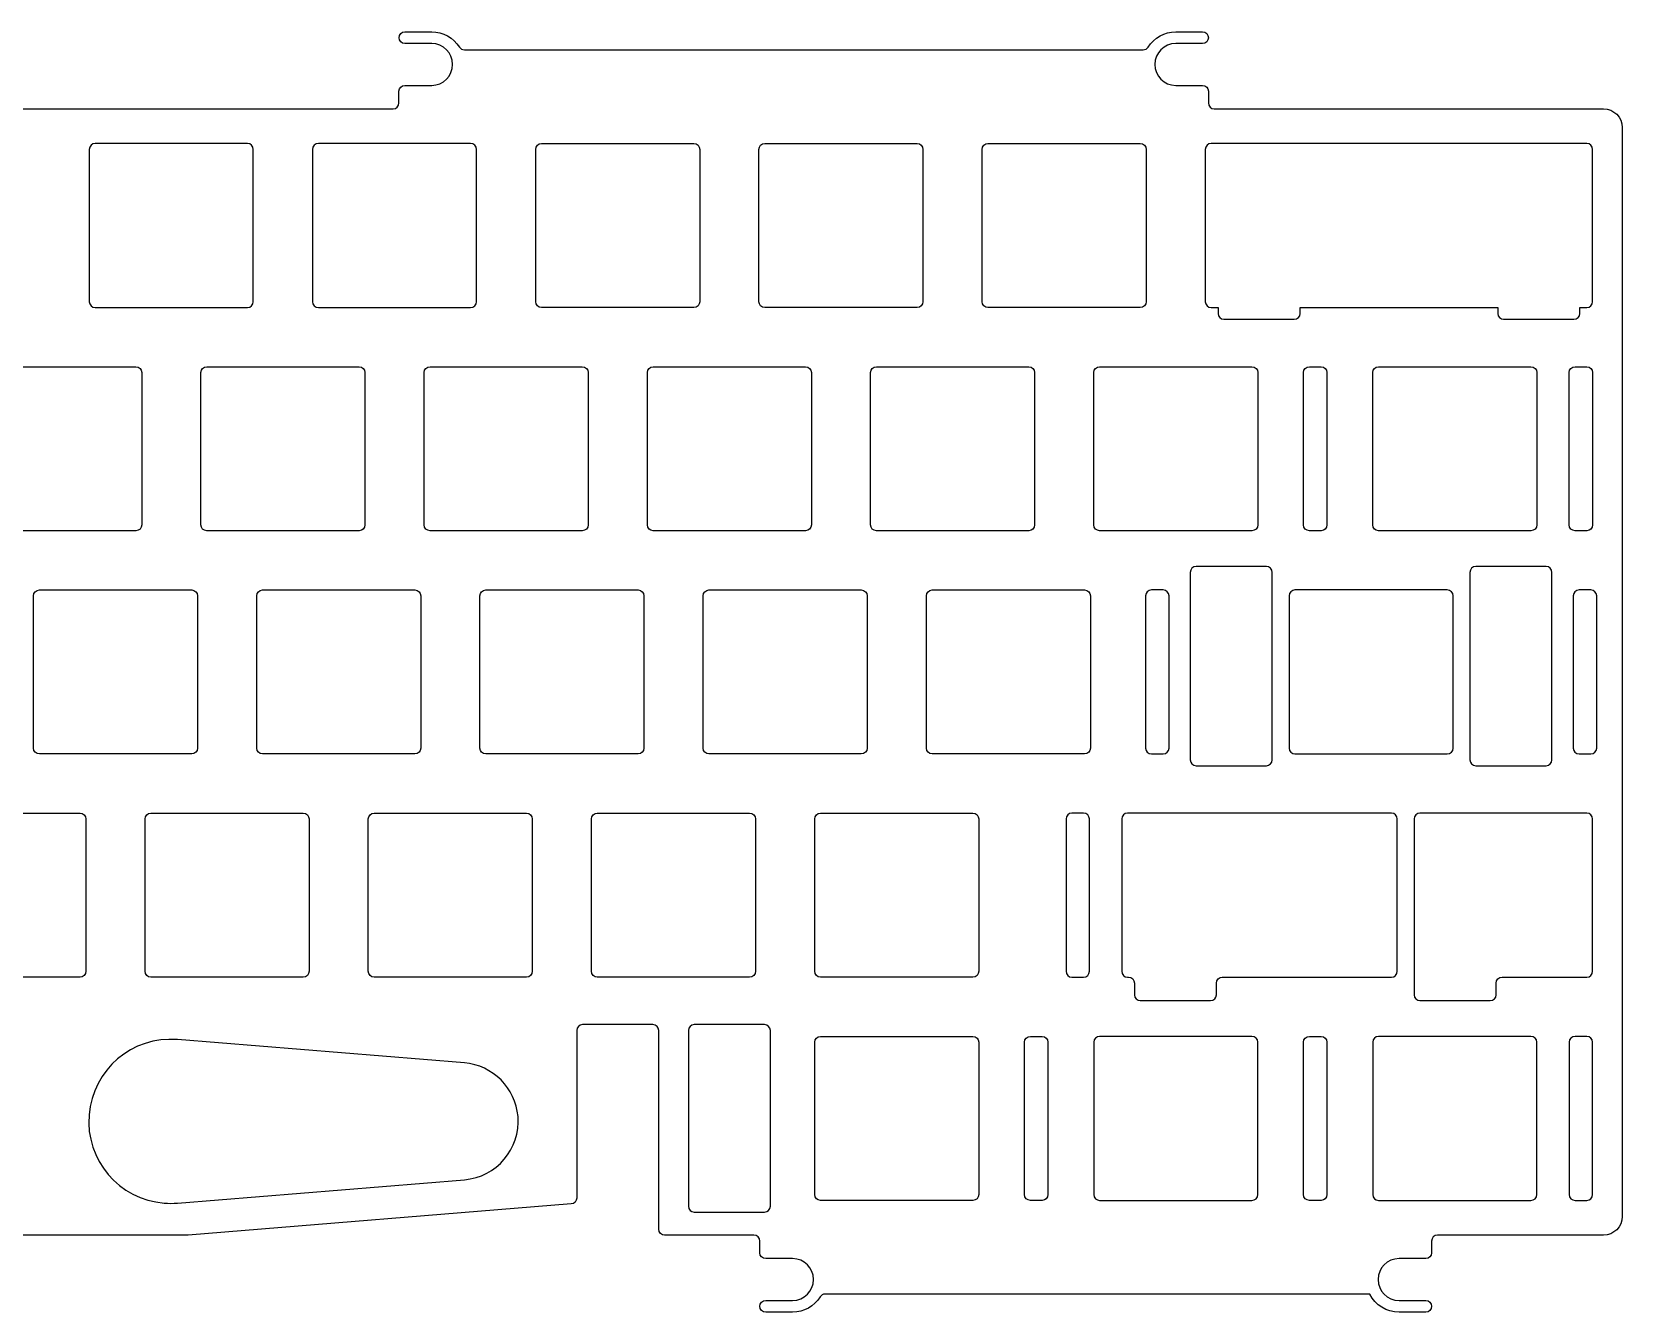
# Model space of a CAD drawing. Header units: millimetres. Extents: x -98 to 188, y -9 to 100.
# Drawn here: x 52.5 to 188.2, y -9.5 to 99.8 of the extents above; entities that cross this region are included whole.
import ezdxf

# ---------------------------------------------------------------- set-up
doc = ezdxf.new("R2010")
doc.units = ezdxf.units.MM
doc.header["$MEASUREMENT"] = 0
doc.layers.get('0').update_dxf_attribs({"lineweight": 0})

msp = doc.modelspace()

# ---------------------------------------------------------------- linework, layer by layer
at = {"color": 18, "lineweight": 25, "true_color": 0x000000}
for points, knots in [([(98.52, -0.24), (98.78, -0.22), (98.98, -0.01), (98.98, 0.25), (98.98, 0.25), (98.98, 14.56), (98.98, 14.56), (98.98, 14.83), (99.21, 15.06), (99.48, 15.06), (99.48, 15.06), (105.48, 15.06), (105.48, 15.06), (105.76, 15.06), (105.98, 14.83), (105.98, 14.56), (105.98, 14.56), (105.98, -2.41), (105.98, -2.41), (105.98, -2.68), (106.21, -2.91), (106.48, -2.91), (106.48, -2.91), (114.11, -2.91), (114.11, -2.91), (114.39, -2.91), (114.61, -3.13), (114.61, -3.41), (114.61, -3.41), (114.61, -4.41), (114.61, -4.41), (114.61, -4.68), (114.84, -4.91), (115.11, -4.91), (115.11, -4.91), (117.4, -4.91), (117.4, -4.91), (118.39, -4.91), (119.19, -5.71), (119.19, -6.69), (119.19, -7.68), (118.39, -8.48), (117.4, -8.48), (117.4, -8.48), (115.11, -8.48), (115.11, -8.48), (114.84, -8.48), (114.61, -8.71), (114.61, -8.98), (114.61, -9.26), (114.84, -9.48), (115.11, -9.48), (115.11, -9.48), (117.4, -9.48), (117.4, -9.48), (118.36, -9.48), (119.25, -8.99), (119.76, -8.18), (119.85, -8.03), (120.01, -7.94), (120.18, -7.94), (120.18, -7.94), (166.67, -7.94), (166.67, -7.94), (167.14, -8.89), (168.1, -9.48), (169.16, -9.48), (169.16, -9.48), (171.44, -9.48), (171.44, -9.48), (171.72, -9.48), (171.94, -9.26), (171.94, -8.98), (171.94, -8.71), (171.72, -8.48), (171.44, -8.48), (171.44, -8.48), (169.16, -8.48), (169.16, -8.48), (168.17, -8.48), (167.37, -7.68), (167.37, -6.69), (167.37, -5.71), (168.17, -4.91), (169.16, -4.91), (169.16, -4.91), (171.44, -4.91), (171.44, -4.91), (171.72, -4.91), (171.94, -4.68), (171.94, -4.41), (171.94, -4.41), (171.94, -3.41), (171.94, -3.41), (171.94, -3.13), (172.17, -2.91), (172.44, -2.91), (172.44, -2.91), (186.61, -2.91), (186.61, -2.91), (187.49, -2.91), (188.21, -2.19), (188.21, -1.31), (188.21, -1.31), (188.21, 91.62), (188.21, 91.62), (188.21, 92.5), (187.49, 93.22), (186.61, 93.22), (186.61, 93.22), (153.39, 93.22), (153.39, 93.22), (153.12, 93.22), (152.89, 93.44), (152.89, 93.72), (152.89, 93.72), (152.89, 94.72), (152.89, 94.72), (152.89, 94.99), (152.67, 95.22), (152.39, 95.22), (152.39, 95.22), (150.11, 95.22), (150.11, 95.22), (149.12, 95.22), (148.32, 96.02), (148.32, 97.01), (148.32, 97.99), (149.12, 98.79), (150.11, 98.79), (150.11, 98.79), (152.39, 98.79), (152.39, 98.79), (152.67, 98.79), (152.89, 99.02), (152.89, 99.29), (152.89, 99.57), (152.67, 99.79), (152.39, 99.79), (152.39, 99.79), (150.11, 99.79), (150.11, 99.79), (149.15, 99.79), (148.26, 99.3), (147.75, 98.49), (147.66, 98.34), (147.5, 98.26), (147.32, 98.26), (147.32, 98.26), (89.39, 98.26), (89.39, 98.26), (89.22, 98.26), (89.06, 98.34), (88.97, 98.49), (88.46, 99.3), (87.57, 99.79), (86.61, 99.79), (86.61, 99.79), (84.32, 99.79), (84.32, 99.79), (84.04, 99.79), (83.82, 99.57), (83.82, 99.29), (83.82, 99.02), (84.04, 98.79), (84.32, 98.79), (84.32, 98.79), (86.61, 98.79), (86.61, 98.79), (87.59, 98.79), (88.39, 97.99), (88.39, 97.01), (88.39, 96.02), (87.59, 95.22), (86.61, 95.22), (86.61, 95.22), (84.31, 95.22), (84.31, 95.22), (84.04, 95.22), (83.81, 94.99), (83.81, 94.72), (83.81, 94.72), (83.81, 93.72), (83.81, 93.72), (83.81, 93.44), (83.59, 93.22), (83.31, 93.22), (83.31, 93.22), (7.34, 93.22), (7.34, 93.22), (7.07, 93.22), (6.84, 93.44), (6.84, 93.72), (6.84, 93.72), (6.84, 94.72), (6.84, 94.72), (6.84, 94.99), (6.62, 95.22), (6.34, 95.22), (6.34, 95.22), (4.06, 95.22), (4.06, 95.22), (3.07, 95.22), (2.27, 96.02), (2.27, 97.01), (2.27, 97.99), (3.07, 98.79), (4.06, 98.79), (4.06, 98.79), (6.34, 98.79), (6.34, 98.79), (6.62, 98.79), (6.84, 99.02), (6.84, 99.29), (6.84, 99.57), (6.62, 99.79), (6.34, 99.79), (6.34, 99.79), (4.06, 99.79), (4.06, 99.79), (3.1, 99.79), (2.21, 99.3), (1.7, 98.49), (1.61, 98.34), (1.45, 98.26), (1.27, 98.26), (1.27, 98.26), (-56.66, 98.26), (-56.66, 98.26), (-56.83, 98.26), (-56.99, 98.34), (-57.08, 98.49), (-57.59, 99.3), (-58.48, 99.79), (-59.44, 99.79), (-59.44, 99.79), (-61.73, 99.79), (-61.73, 99.79), (-62.01, 99.79), (-62.23, 99.57), (-62.23, 99.29), (-62.23, 99.02), (-62.01, 98.79), (-61.73, 98.79), (-61.73, 98.79), (-59.44, 98.79), (-59.44, 98.79), (-58.46, 98.79), (-57.66, 97.99), (-57.66, 97.01), (-57.66, 96.02), (-58.46, 95.22), (-59.44, 95.22), (-59.44, 95.22), (-61.73, 95.22), (-61.73, 95.22), (-62.01, 95.22), (-62.23, 94.99), (-62.23, 94.72), (-62.23, 94.72), (-62.23, 93.72), (-62.23, 93.72), (-62.23, 93.44), (-62.45, 93.22), (-62.73, 93.22), (-62.73, 93.22), (-95.94, 93.22), (-95.94, 93.22), (-96.83, 93.22), (-97.54, 92.5), (-97.54, 91.62), (-97.54, 91.62), (-97.54, -1.31), (-97.54, -1.31), (-97.54, -2.19), (-96.83, -2.91), (-95.94, -2.91), (-95.94, -2.91), (-81.78, -2.91), (-81.78, -2.91), (-81.5, -2.91), (-81.28, -3.13), (-81.28, -3.41), (-81.28, -3.41), (-81.28, -4.41), (-81.28, -4.41), (-81.28, -4.68), (-81.06, -4.91), (-80.78, -4.91), (-80.78, -4.91), (-78.49, -4.91), (-78.49, -4.91), (-77.51, -4.91), (-76.71, -5.71), (-76.71, -6.69), (-76.71, -7.68), (-77.51, -8.48), (-78.49, -8.48), (-78.49, -8.48), (-80.78, -8.48), (-80.78, -8.48), (-81.06, -8.48), (-81.28, -8.71), (-81.28, -8.98), (-81.28, -9.26), (-81.06, -9.48), (-80.78, -9.48), (-80.78, -9.48), (-78.49, -9.48), (-78.49, -9.48), (-77.53, -9.48), (-76.64, -8.99), (-76.13, -8.18), (-76.04, -8.03), (-75.88, -7.94), (-75.71, -7.94), (-75.71, -7.94), (-29.52, -7.94), (-29.52, -7.94), (-29.35, -7.94), (-29.19, -8.03), (-29.1, -8.18), (-28.59, -8.99), (-27.7, -9.48), (-26.74, -9.48), (-26.74, -9.48), (-24.45, -9.48), (-24.45, -9.48), (-24.17, -9.48), (-23.95, -9.26), (-23.95, -8.98), (-23.95, -8.71), (-24.17, -8.48), (-24.45, -8.48), (-24.45, -8.48), (-26.74, -8.48), (-26.74, -8.48), (-27.72, -8.48), (-28.52, -7.68), (-28.52, -6.69), (-28.52, -5.71), (-27.72, -4.91), (-26.74, -4.91), (-26.74, -4.91), (-24.45, -4.91), (-24.45, -4.91), (-24.17, -4.91), (-23.95, -4.68), (-23.95, -4.41), (-23.95, -4.41), (-23.95, -3.41), (-23.95, -3.41), (-23.95, -3.13), (-23.73, -2.91), (-23.45, -2.91), (-23.45, -2.91), (-15.82, -2.91), (-15.82, -2.91), (-15.54, -2.91), (-15.32, -2.68), (-15.32, -2.41), (-15.32, -2.41), (-15.32, 14.56), (-15.32, 14.56), (-15.32, 14.83), (-15.09, 15.06), (-14.82, 15.06), (-14.82, 15.06), (-8.82, 15.06), (-8.82, 15.06), (-8.54, 15.06), (-8.32, 14.83), (-8.32, 14.56), (-8.32, 14.56), (-8.32, 0.25), (-8.32, 0.25), (-8.32, -0.01), (-8.12, -0.22), (-7.86, -0.24), (-7.86, -0.24), (24.84, -2.91), (24.84, -2.91), (24.85, -2.91), (24.87, -2.91), (24.88, -2.91), (24.88, -2.91), (65.78, -2.91), (65.78, -2.91), (65.8, -2.91), (65.81, -2.91), (65.83, -2.91), (65.83, -2.91), (98.52, -0.24), (98.52, -0.24)], [0, 0, 0, 0, 1, 1, 1, 2, 2, 2, 3, 3, 3, 4, 4, 4, 5, 5, 5, 6, 6, 6, 7, 7, 7, 8, 8, 8, 9, 9, 9, 10, 10, 10, 11, 11, 11, 12, 12, 12, 13, 13, 13, 14, 14, 14, 15, 15, 15, 16, 16, 16, 17, 17, 17, 18, 18, 18, 19, 19, 19, 20, 20, 20, 21, 21, 21, 22, 22, 22, 23, 23, 23, 24, 24, 24, 25, 25, 25, 26, 26, 26, 27, 27, 27, 28, 28, 28, 29, 29, 29, 30, 30, 30, 31, 31, 31, 32, 32, 32, 33, 33, 33, 34, 34, 34, 35, 35, 35, 36, 36, 36, 37, 37, 37, 38, 38, 38, 39, 39, 39, 40, 40, 40, 41, 41, 41, 42, 42, 42, 43, 43, 43, 44, 44, 44, 45, 45, 45, 46, 46, 46, 47, 47, 47, 48, 48, 48, 49, 49, 49, 50, 50, 50, 51, 51, 51, 52, 52, 52, 53, 53, 53, 54, 54, 54, 55, 55, 55, 56, 56, 56, 57, 57, 57, 58, 58, 58, 59, 59, 59, 60, 60, 60, 61, 61, 61, 62, 62, 62, 63, 63, 63, 64, 64, 64, 65, 65, 65, 66, 66, 66, 67, 67, 67, 68, 68, 68, 69, 69, 69, 70, 70, 70, 71, 71, 71, 72, 72, 72, 73, 73, 73, 74, 74, 74, 75, 75, 75, 76, 76, 76, 77, 77, 77, 78, 78, 78, 79, 79, 79, 80, 80, 80, 81, 81, 81, 82, 82, 82, 83, 83, 83, 84, 84, 84, 85, 85, 85, 86, 86, 86, 87, 87, 87, 88, 88, 88, 89, 89, 89, 90, 90, 90, 91, 91, 91, 92, 92, 92, 93, 93, 93, 94, 94, 94, 95, 95, 95, 96, 96, 96, 97, 97, 97, 98, 98, 98, 99, 99, 99, 100, 100, 100, 101, 101, 101, 102, 102, 102, 103, 103, 103, 104, 104, 104, 105, 105, 105, 106, 106, 106, 107, 107, 107, 108, 108, 108, 109, 109, 109, 110, 110, 110, 111, 111, 111, 112, 112, 112, 113, 113, 113, 114, 114, 114, 115, 115, 115, 116, 116, 116, 117, 117, 117, 118, 118, 118, 119, 119, 119, 120, 120, 120, 121, 121, 121, 122, 122, 122, 123, 123, 123, 124, 124, 124, 125, 125, 125, 126, 126, 126, 127, 127, 127, 128, 128, 128, 129, 129, 129, 130, 130, 130, 131, 131, 131, 131]), ([(57.88, 90.26), (57.88, 90.26), (70.88, 90.26), (70.88, 90.26), (71.16, 90.26), (71.38, 90.03), (71.38, 89.76), (71.38, 89.76), (71.38, 76.76), (71.38, 76.76), (71.38, 76.48), (71.16, 76.26), (70.88, 76.26), (70.88, 76.26), (57.88, 76.26), (57.88, 76.26), (57.61, 76.26), (57.38, 76.48), (57.38, 76.76), (57.38, 76.76), (57.38, 89.76), (57.38, 89.76), (57.38, 90.03), (57.61, 90.26), (57.88, 90.26)], [0, 0, 0, 0, 1, 1, 1, 2, 2, 2, 3, 3, 3, 4, 4, 4, 5, 5, 5, 6, 6, 6, 7, 7, 7, 8, 8, 8, 8]), ([(76.93, 90.26), (76.93, 90.26), (89.93, 90.26), (89.93, 90.26), (90.21, 90.26), (90.43, 90.03), (90.43, 89.76), (90.43, 89.76), (90.43, 76.76), (90.43, 76.76), (90.43, 76.48), (90.21, 76.26), (89.93, 76.26), (89.93, 76.26), (76.93, 76.26), (76.93, 76.26), (76.66, 76.26), (76.43, 76.48), (76.43, 76.76), (76.43, 76.76), (76.43, 89.76), (76.43, 89.76), (76.43, 90.03), (76.66, 90.26), (76.93, 90.26)], [0, 0, 0, 0, 1, 1, 1, 2, 2, 2, 3, 3, 3, 4, 4, 4, 5, 5, 5, 6, 6, 6, 7, 7, 7, 8, 8, 8, 8]), ([(95.98, 90.26), (95.71, 90.26), (95.48, 90.03), (95.48, 89.76), (95.48, 89.76), (95.48, 76.76), (95.48, 76.76), (95.48, 76.48), (95.71, 76.26), (95.98, 76.26), (95.98, 76.26), (108.98, 76.26), (108.98, 76.26), (109.26, 76.26), (109.48, 76.48), (109.48, 76.76), (109.48, 76.76), (109.48, 89.76), (109.48, 89.76), (109.48, 90.03), (109.26, 90.26), (108.98, 90.26), (108.98, 90.26), (95.98, 90.26), (95.98, 90.26)], [0, 0, 0, 0, 1, 1, 1, 2, 2, 2, 3, 3, 3, 4, 4, 4, 5, 5, 5, 6, 6, 6, 7, 7, 7, 8, 8, 8, 8]), ([(114.53, 76.76), (114.53, 76.48), (114.76, 76.26), (115.03, 76.26), (115.03, 76.26), (128.03, 76.26), (128.03, 76.26), (128.31, 76.26), (128.53, 76.48), (128.53, 76.76), (128.53, 76.76), (128.53, 89.76), (128.53, 89.76), (128.53, 90.03), (128.31, 90.26), (128.03, 90.26), (128.03, 90.26), (115.03, 90.26), (115.03, 90.26), (114.76, 90.26), (114.53, 90.03), (114.53, 89.76), (114.53, 89.76), (114.53, 76.76), (114.53, 76.76)], [0, 0, 0, 0, 1, 1, 1, 2, 2, 2, 3, 3, 3, 4, 4, 4, 5, 5, 5, 6, 6, 6, 7, 7, 7, 8, 8, 8, 8]), ([(147.58, 89.76), (147.58, 90.03), (147.36, 90.26), (147.08, 90.26), (147.08, 90.26), (134.08, 90.26), (134.08, 90.26), (133.81, 90.26), (133.58, 90.03), (133.58, 89.76), (133.58, 89.76), (133.58, 76.76), (133.58, 76.76), (133.58, 76.48), (133.81, 76.26), (134.08, 76.26), (134.08, 76.26), (147.08, 76.26), (147.08, 76.26), (147.36, 76.26), (147.58, 76.48), (147.58, 76.76), (147.58, 76.76), (147.58, 89.76), (147.58, 89.76)], [0, 0, 0, 0, 1, 1, 1, 2, 2, 2, 3, 3, 3, 4, 4, 4, 5, 5, 5, 6, 6, 6, 7, 7, 7, 8, 8, 8, 8]), ([(153.72, 76.26), (153.72, 76.26), (153.13, 76.26), (153.13, 76.26), (152.86, 76.26), (152.63, 76.48), (152.63, 76.76), (152.63, 76.76), (152.63, 89.76), (152.63, 89.76), (152.63, 90.03), (152.86, 90.26), (153.13, 90.26), (153.13, 90.26), (185.18, 90.26), (185.18, 90.26), (185.46, 90.26), (185.68, 90.03), (185.68, 89.76), (185.68, 89.76), (185.68, 76.76), (185.68, 76.76), (185.68, 76.48), (185.46, 76.26), (185.18, 76.26), (185.18, 76.26), (184.59, 76.26), (184.59, 76.26), (184.59, 76.26), (184.59, 75.76), (184.59, 75.76), (184.59, 75.48), (184.37, 75.26), (184.09, 75.26), (184.09, 75.26), (178.09, 75.26), (178.09, 75.26), (177.82, 75.26), (177.59, 75.48), (177.59, 75.76), (177.59, 75.76), (177.59, 76.26), (177.59, 76.26), (177.59, 76.26), (160.72, 76.26), (160.72, 76.26), (160.72, 76.26), (160.72, 75.76), (160.72, 75.76), (160.72, 75.48), (160.5, 75.26), (160.22, 75.26), (160.22, 75.26), (154.22, 75.26), (154.22, 75.26), (153.94, 75.26), (153.72, 75.48), (153.72, 75.76), (153.72, 75.76), (153.72, 76.26), (153.72, 76.26)], [0, 0, 0, 0, 1, 1, 1, 2, 2, 2, 3, 3, 3, 4, 4, 4, 5, 5, 5, 6, 6, 6, 7, 7, 7, 8, 8, 8, 9, 9, 9, 10, 10, 10, 11, 11, 11, 12, 12, 12, 13, 13, 13, 14, 14, 14, 15, 15, 15, 16, 16, 16, 17, 17, 17, 18, 18, 18, 19, 19, 19, 20, 20, 20, 20]), ([(61.86, 70.71), (61.86, 70.98), (61.63, 71.21), (61.36, 71.21), (61.36, 71.21), (48.36, 71.21), (48.36, 71.21), (48.08, 71.21), (47.86, 70.98), (47.86, 70.71), (47.86, 70.71), (47.86, 57.71), (47.86, 57.71), (47.86, 57.43), (48.08, 57.21), (48.36, 57.21), (48.36, 57.21), (61.36, 57.21), (61.36, 57.21), (61.63, 57.21), (61.86, 57.43), (61.86, 57.71), (61.86, 57.71), (61.86, 70.71), (61.86, 70.71)], [0, 0, 0, 0, 1, 1, 1, 2, 2, 2, 3, 3, 3, 4, 4, 4, 5, 5, 5, 6, 6, 6, 7, 7, 7, 8, 8, 8, 8]), ([(66.91, 57.71), (66.91, 57.43), (67.13, 57.21), (67.41, 57.21), (67.41, 57.21), (80.41, 57.21), (80.41, 57.21), (80.68, 57.21), (80.91, 57.43), (80.91, 57.71), (80.91, 57.71), (80.91, 70.71), (80.91, 70.71), (80.91, 70.98), (80.68, 71.21), (80.41, 71.21), (80.41, 71.21), (67.41, 71.21), (67.41, 71.21), (67.13, 71.21), (66.91, 70.98), (66.91, 70.71), (66.91, 70.71), (66.91, 57.71), (66.91, 57.71)], [0, 0, 0, 0, 1, 1, 1, 2, 2, 2, 3, 3, 3, 4, 4, 4, 5, 5, 5, 6, 6, 6, 7, 7, 7, 8, 8, 8, 8]), ([(99.46, 57.21), (99.73, 57.21), (99.96, 57.43), (99.96, 57.71), (99.96, 57.71), (99.96, 70.71), (99.96, 70.71), (99.96, 70.98), (99.73, 71.21), (99.46, 71.21), (99.46, 71.21), (86.46, 71.21), (86.46, 71.21), (86.18, 71.21), (85.96, 70.98), (85.96, 70.71), (85.96, 70.71), (85.96, 57.71), (85.96, 57.71), (85.96, 57.43), (86.18, 57.21), (86.46, 57.21), (86.46, 57.21), (99.46, 57.21), (99.46, 57.21)], [0, 0, 0, 0, 1, 1, 1, 2, 2, 2, 3, 3, 3, 4, 4, 4, 5, 5, 5, 6, 6, 6, 7, 7, 7, 8, 8, 8, 8]), ([(105.01, 57.71), (105.01, 57.43), (105.23, 57.21), (105.51, 57.21), (105.51, 57.21), (118.51, 57.21), (118.51, 57.21), (118.78, 57.21), (119.01, 57.43), (119.01, 57.71), (119.01, 57.71), (119.01, 70.71), (119.01, 70.71), (119.01, 70.98), (118.78, 71.21), (118.51, 71.21), (118.51, 71.21), (105.51, 71.21), (105.51, 71.21), (105.23, 71.21), (105.01, 70.98), (105.01, 70.71), (105.01, 70.71), (105.01, 57.71), (105.01, 57.71)], [0, 0, 0, 0, 1, 1, 1, 2, 2, 2, 3, 3, 3, 4, 4, 4, 5, 5, 5, 6, 6, 6, 7, 7, 7, 8, 8, 8, 8]), ([(138.06, 70.71), (138.06, 70.98), (137.83, 71.21), (137.56, 71.21), (137.56, 71.21), (124.56, 71.21), (124.56, 71.21), (124.28, 71.21), (124.06, 70.98), (124.06, 70.71), (124.06, 70.71), (124.06, 57.71), (124.06, 57.71), (124.06, 57.43), (124.28, 57.21), (124.56, 57.21), (124.56, 57.21), (137.56, 57.21), (137.56, 57.21), (137.83, 57.21), (138.06, 57.43), (138.06, 57.71), (138.06, 57.71), (138.06, 70.71), (138.06, 70.71)], [0, 0, 0, 0, 1, 1, 1, 2, 2, 2, 3, 3, 3, 4, 4, 4, 5, 5, 5, 6, 6, 6, 7, 7, 7, 8, 8, 8, 8]), ([(143.61, 71.21), (143.33, 71.21), (143.11, 70.98), (143.11, 70.71), (143.11, 70.71), (143.11, 57.71), (143.11, 57.71), (143.11, 57.43), (143.33, 57.21), (143.61, 57.21), (143.61, 57.21), (156.61, 57.21), (156.61, 57.21), (156.88, 57.21), (157.11, 57.43), (157.11, 57.71), (157.11, 57.71), (157.11, 70.71), (157.11, 70.71), (157.11, 70.98), (156.88, 71.21), (156.61, 71.21), (156.61, 71.21), (143.61, 71.21), (143.61, 71.21)], [0, 0, 0, 0, 1, 1, 1, 2, 2, 2, 3, 3, 3, 4, 4, 4, 5, 5, 5, 6, 6, 6, 7, 7, 7, 8, 8, 8, 8]), ([(162.51, 57.21), (162.79, 57.21), (163.01, 57.43), (163.01, 57.71), (163.01, 57.71), (163.01, 70.71), (163.01, 70.71), (163.01, 70.98), (162.79, 71.21), (162.51, 71.21), (162.51, 71.21), (161.51, 71.21), (161.51, 71.21), (161.24, 71.21), (161.01, 70.98), (161.01, 70.71), (161.01, 70.71), (161.01, 57.71), (161.01, 57.71), (161.01, 57.43), (161.24, 57.21), (161.51, 57.21), (161.51, 57.21), (162.51, 57.21), (162.51, 57.21)], [0, 0, 0, 0, 1, 1, 1, 2, 2, 2, 3, 3, 3, 4, 4, 4, 5, 5, 5, 6, 6, 6, 7, 7, 7, 8, 8, 8, 8]), ([(180.92, 70.71), (180.92, 70.98), (180.7, 71.21), (180.42, 71.21), (180.42, 71.21), (167.42, 71.21), (167.42, 71.21), (167.14, 71.21), (166.92, 70.98), (166.92, 70.71), (166.92, 70.71), (166.92, 57.71), (166.92, 57.71), (166.92, 57.43), (167.14, 57.21), (167.42, 57.21), (167.42, 57.21), (180.42, 57.21), (180.42, 57.21), (180.7, 57.21), (180.92, 57.43), (180.92, 57.71), (180.92, 57.71), (180.92, 70.71), (180.92, 70.71)], [0, 0, 0, 0, 1, 1, 1, 2, 2, 2, 3, 3, 3, 4, 4, 4, 5, 5, 5, 6, 6, 6, 7, 7, 7, 8, 8, 8, 8]), ([(185.18, 57.21), (185.46, 57.21), (185.68, 57.43), (185.68, 57.71), (185.68, 57.71), (185.68, 70.71), (185.68, 70.71), (185.68, 70.98), (185.46, 71.21), (185.18, 71.21), (185.18, 71.21), (184.18, 71.21), (184.18, 71.21), (183.91, 71.21), (183.68, 70.98), (183.68, 70.71), (183.68, 70.71), (183.68, 57.71), (183.68, 57.71), (183.68, 57.43), (183.91, 57.21), (184.18, 57.21), (184.18, 57.21), (185.18, 57.21), (185.18, 57.21)], [0, 0, 0, 0, 1, 1, 1, 2, 2, 2, 3, 3, 3, 4, 4, 4, 5, 5, 5, 6, 6, 6, 7, 7, 7, 8, 8, 8, 8]), ([(151.34, 37.66), (151.34, 37.66), (151.34, 53.66), (151.34, 53.66), (151.34, 53.93), (151.56, 54.16), (151.84, 54.16), (151.84, 54.16), (157.84, 54.16), (157.84, 54.16), (158.11, 54.16), (158.34, 53.93), (158.34, 53.66), (158.34, 53.66), (158.34, 37.66), (158.34, 37.66), (158.34, 37.38), (158.11, 37.16), (157.84, 37.16), (157.84, 37.16), (151.84, 37.16), (151.84, 37.16), (151.56, 37.16), (151.34, 37.38), (151.34, 37.66)], [0, 0, 0, 0, 1, 1, 1, 2, 2, 2, 3, 3, 3, 4, 4, 4, 5, 5, 5, 6, 6, 6, 7, 7, 7, 8, 8, 8, 8]), ([(182.21, 53.66), (182.21, 53.66), (182.21, 37.66), (182.21, 37.66), (182.21, 37.38), (181.99, 37.16), (181.71, 37.16), (181.71, 37.16), (175.71, 37.16), (175.71, 37.16), (175.44, 37.16), (175.21, 37.38), (175.21, 37.66), (175.21, 37.66), (175.21, 53.66), (175.21, 53.66), (175.21, 53.93), (175.44, 54.16), (175.71, 54.16), (175.71, 54.16), (181.71, 54.16), (181.71, 54.16), (181.99, 54.16), (182.21, 53.93), (182.21, 53.66)], [0, 0, 0, 0, 1, 1, 1, 2, 2, 2, 3, 3, 3, 4, 4, 4, 5, 5, 5, 6, 6, 6, 7, 7, 7, 8, 8, 8, 8]), ([(66.62, 51.66), (66.62, 51.93), (66.4, 52.16), (66.12, 52.16), (66.12, 52.16), (53.12, 52.16), (53.12, 52.16), (52.84, 52.16), (52.62, 51.93), (52.62, 51.66), (52.62, 51.66), (52.62, 38.66), (52.62, 38.66), (52.62, 38.38), (52.84, 38.16), (53.12, 38.16), (53.12, 38.16), (66.12, 38.16), (66.12, 38.16), (66.4, 38.16), (66.62, 38.38), (66.62, 38.66), (66.62, 38.66), (66.62, 51.66), (66.62, 51.66)], [0, 0, 0, 0, 1, 1, 1, 2, 2, 2, 3, 3, 3, 4, 4, 4, 5, 5, 5, 6, 6, 6, 7, 7, 7, 8, 8, 8, 8]), ([(85.17, 38.16), (85.45, 38.16), (85.67, 38.38), (85.67, 38.66), (85.67, 38.66), (85.67, 51.66), (85.67, 51.66), (85.67, 51.93), (85.45, 52.16), (85.17, 52.16), (85.17, 52.16), (72.17, 52.16), (72.17, 52.16), (71.89, 52.16), (71.67, 51.93), (71.67, 51.66), (71.67, 51.66), (71.67, 38.66), (71.67, 38.66), (71.67, 38.38), (71.89, 38.16), (72.17, 38.16), (72.17, 38.16), (85.17, 38.16), (85.17, 38.16)], [0, 0, 0, 0, 1, 1, 1, 2, 2, 2, 3, 3, 3, 4, 4, 4, 5, 5, 5, 6, 6, 6, 7, 7, 7, 8, 8, 8, 8]), ([(90.72, 38.66), (90.72, 38.38), (90.94, 38.16), (91.22, 38.16), (91.22, 38.16), (104.22, 38.16), (104.22, 38.16), (104.5, 38.16), (104.72, 38.38), (104.72, 38.66), (104.72, 38.66), (104.72, 51.66), (104.72, 51.66), (104.72, 51.93), (104.5, 52.16), (104.22, 52.16), (104.22, 52.16), (91.22, 52.16), (91.22, 52.16), (90.94, 52.16), (90.72, 51.93), (90.72, 51.66), (90.72, 51.66), (90.72, 38.66), (90.72, 38.66)], [0, 0, 0, 0, 1, 1, 1, 2, 2, 2, 3, 3, 3, 4, 4, 4, 5, 5, 5, 6, 6, 6, 7, 7, 7, 8, 8, 8, 8]), ([(109.77, 38.66), (109.77, 38.38), (109.99, 38.16), (110.27, 38.16), (110.27, 38.16), (123.27, 38.16), (123.27, 38.16), (123.55, 38.16), (123.77, 38.38), (123.77, 38.66), (123.77, 38.66), (123.77, 51.66), (123.77, 51.66), (123.77, 51.93), (123.55, 52.16), (123.27, 52.16), (123.27, 52.16), (110.27, 52.16), (110.27, 52.16), (109.99, 52.16), (109.77, 51.93), (109.77, 51.66), (109.77, 51.66), (109.77, 38.66), (109.77, 38.66)], [0, 0, 0, 0, 1, 1, 1, 2, 2, 2, 3, 3, 3, 4, 4, 4, 5, 5, 5, 6, 6, 6, 7, 7, 7, 8, 8, 8, 8]), ([(128.82, 38.66), (128.82, 38.38), (129.04, 38.16), (129.32, 38.16), (129.32, 38.16), (142.32, 38.16), (142.32, 38.16), (142.6, 38.16), (142.82, 38.38), (142.82, 38.66), (142.82, 38.66), (142.82, 51.66), (142.82, 51.66), (142.82, 51.93), (142.6, 52.16), (142.32, 52.16), (142.32, 52.16), (129.32, 52.16), (129.32, 52.16), (129.04, 52.16), (128.82, 51.93), (128.82, 51.66), (128.82, 51.66), (128.82, 38.66), (128.82, 38.66)], [0, 0, 0, 0, 1, 1, 1, 2, 2, 2, 3, 3, 3, 4, 4, 4, 5, 5, 5, 6, 6, 6, 7, 7, 7, 8, 8, 8, 8]), ([(149.53, 51.66), (149.53, 51.66), (149.53, 38.66), (149.53, 38.66), (149.53, 38.38), (149.3, 38.16), (149.03, 38.16), (149.03, 38.16), (148.03, 38.16), (148.03, 38.16), (147.75, 38.16), (147.53, 38.38), (147.53, 38.66), (147.53, 38.66), (147.53, 51.66), (147.53, 51.66), (147.53, 51.93), (147.75, 52.16), (148.03, 52.16), (148.03, 52.16), (149.03, 52.16), (149.03, 52.16), (149.3, 52.16), (149.53, 51.93), (149.53, 51.66)], [0, 0, 0, 0, 1, 1, 1, 2, 2, 2, 3, 3, 3, 4, 4, 4, 5, 5, 5, 6, 6, 6, 7, 7, 7, 8, 8, 8, 8]), ([(173.78, 51.66), (173.78, 51.66), (173.78, 38.66), (173.78, 38.66), (173.78, 38.38), (173.55, 38.16), (173.28, 38.16), (173.28, 38.16), (160.28, 38.16), (160.28, 38.16), (160, 38.16), (159.78, 38.38), (159.78, 38.66), (159.78, 38.66), (159.78, 51.66), (159.78, 51.66), (159.78, 51.93), (160, 52.16), (160.28, 52.16), (160.28, 52.16), (173.28, 52.16), (173.28, 52.16), (173.55, 52.16), (173.78, 51.93), (173.78, 51.66)], [0, 0, 0, 0, 1, 1, 1, 2, 2, 2, 3, 3, 3, 4, 4, 4, 5, 5, 5, 6, 6, 6, 7, 7, 7, 8, 8, 8, 8]), ([(184.53, 52.16), (184.53, 52.16), (185.53, 52.16), (185.53, 52.16), (185.8, 52.16), (186.03, 51.93), (186.03, 51.66), (186.03, 51.66), (186.03, 38.66), (186.03, 38.66), (186.03, 38.38), (185.8, 38.16), (185.53, 38.16), (185.53, 38.16), (184.53, 38.16), (184.53, 38.16), (184.25, 38.16), (184.03, 38.38), (184.03, 38.66), (184.03, 38.66), (184.03, 51.66), (184.03, 51.66), (184.03, 51.93), (184.25, 52.16), (184.53, 52.16)], [0, 0, 0, 0, 1, 1, 1, 2, 2, 2, 3, 3, 3, 4, 4, 4, 5, 5, 5, 6, 6, 6, 7, 7, 7, 8, 8, 8, 8]), ([(56.59, 19.11), (56.87, 19.11), (57.09, 19.33), (57.09, 19.61), (57.09, 19.61), (57.09, 32.61), (57.09, 32.61), (57.09, 32.88), (56.87, 33.11), (56.59, 33.11), (56.59, 33.11), (43.59, 33.11), (43.59, 33.11), (43.32, 33.11), (43.09, 32.88), (43.09, 32.61), (43.09, 32.61), (43.09, 19.61), (43.09, 19.61), (43.09, 19.33), (43.32, 19.11), (43.59, 19.11), (43.59, 19.11), (56.59, 19.11), (56.59, 19.11)], [0, 0, 0, 0, 1, 1, 1, 2, 2, 2, 3, 3, 3, 4, 4, 4, 5, 5, 5, 6, 6, 6, 7, 7, 7, 8, 8, 8, 8]), ([(62.14, 19.61), (62.14, 19.33), (62.37, 19.11), (62.64, 19.11), (62.64, 19.11), (75.64, 19.11), (75.64, 19.11), (75.92, 19.11), (76.14, 19.33), (76.14, 19.61), (76.14, 19.61), (76.14, 32.61), (76.14, 32.61), (76.14, 32.88), (75.92, 33.11), (75.64, 33.11), (75.64, 33.11), (62.64, 33.11), (62.64, 33.11), (62.37, 33.11), (62.14, 32.88), (62.14, 32.61), (62.14, 32.61), (62.14, 19.61), (62.14, 19.61)], [0, 0, 0, 0, 1, 1, 1, 2, 2, 2, 3, 3, 3, 4, 4, 4, 5, 5, 5, 6, 6, 6, 7, 7, 7, 8, 8, 8, 8]), ([(81.19, 19.61), (81.19, 19.33), (81.42, 19.11), (81.69, 19.11), (81.69, 19.11), (94.69, 19.11), (94.69, 19.11), (94.97, 19.11), (95.19, 19.33), (95.19, 19.61), (95.19, 19.61), (95.19, 32.61), (95.19, 32.61), (95.19, 32.88), (94.97, 33.11), (94.69, 33.11), (94.69, 33.11), (81.69, 33.11), (81.69, 33.11), (81.42, 33.11), (81.19, 32.88), (81.19, 32.61), (81.19, 32.61), (81.19, 19.61), (81.19, 19.61)], [0, 0, 0, 0, 1, 1, 1, 2, 2, 2, 3, 3, 3, 4, 4, 4, 5, 5, 5, 6, 6, 6, 7, 7, 7, 8, 8, 8, 8]), ([(100.24, 19.61), (100.24, 19.33), (100.47, 19.11), (100.74, 19.11), (100.74, 19.11), (113.74, 19.11), (113.74, 19.11), (114.02, 19.11), (114.24, 19.33), (114.24, 19.61), (114.24, 19.61), (114.24, 32.61), (114.24, 32.61), (114.24, 32.88), (114.02, 33.11), (113.74, 33.11), (113.74, 33.11), (100.74, 33.11), (100.74, 33.11), (100.47, 33.11), (100.24, 32.88), (100.24, 32.61), (100.24, 32.61), (100.24, 19.61), (100.24, 19.61)], [0, 0, 0, 0, 1, 1, 1, 2, 2, 2, 3, 3, 3, 4, 4, 4, 5, 5, 5, 6, 6, 6, 7, 7, 7, 8, 8, 8, 8]), ([(132.79, 19.11), (133.07, 19.11), (133.29, 19.33), (133.29, 19.61), (133.29, 19.61), (133.29, 32.61), (133.29, 32.61), (133.29, 32.88), (133.07, 33.11), (132.79, 33.11), (132.79, 33.11), (119.79, 33.11), (119.79, 33.11), (119.52, 33.11), (119.29, 32.88), (119.29, 32.61), (119.29, 32.61), (119.29, 19.61), (119.29, 19.61), (119.29, 19.33), (119.52, 19.11), (119.79, 19.11), (119.79, 19.11), (132.79, 19.11), (132.79, 19.11)], [0, 0, 0, 0, 1, 1, 1, 2, 2, 2, 3, 3, 3, 4, 4, 4, 5, 5, 5, 6, 6, 6, 7, 7, 7, 8, 8, 8, 8]), ([(141.24, 33.11), (141.24, 33.11), (142.24, 33.11), (142.24, 33.11), (142.51, 33.11), (142.74, 32.88), (142.74, 32.61), (142.74, 32.61), (142.74, 19.61), (142.74, 19.61), (142.74, 19.33), (142.51, 19.11), (142.24, 19.11), (142.24, 19.11), (141.24, 19.11), (141.24, 19.11), (140.96, 19.11), (140.74, 19.33), (140.74, 19.61), (140.74, 19.61), (140.74, 32.61), (140.74, 32.61), (140.74, 32.88), (140.96, 33.11), (141.24, 33.11)], [0, 0, 0, 0, 1, 1, 1, 2, 2, 2, 3, 3, 3, 4, 4, 4, 5, 5, 5, 6, 6, 6, 7, 7, 7, 8, 8, 8, 8]), ([(153.58, 18.61), (153.58, 18.61), (153.58, 17.61), (153.58, 17.61), (153.58, 17.33), (153.35, 17.11), (153.08, 17.11), (153.08, 17.11), (147.08, 17.11), (147.08, 17.11), (146.8, 17.11), (146.58, 17.33), (146.58, 17.61), (146.58, 17.61), (146.58, 18.61), (146.58, 18.61), (146.58, 18.88), (146.35, 19.11), (146.08, 19.11), (146.08, 19.11), (145.99, 19.11), (145.99, 19.11), (145.71, 19.11), (145.49, 19.33), (145.49, 19.61), (145.49, 19.61), (145.49, 32.61), (145.49, 32.61), (145.49, 32.88), (145.71, 33.11), (145.99, 33.11), (145.99, 33.11), (168.51, 33.11), (168.51, 33.11), (168.79, 33.11), (169.01, 32.88), (169.01, 32.61), (169.01, 32.61), (169.01, 19.61), (169.01, 19.61), (169.01, 19.33), (168.79, 19.11), (168.51, 19.11), (168.51, 19.11), (154.08, 19.11), (154.08, 19.11), (153.8, 19.11), (153.58, 18.88), (153.58, 18.61)], [0, 0, 0, 0, 1, 1, 1, 2, 2, 2, 3, 3, 3, 4, 4, 4, 5, 5, 5, 6, 6, 6, 7, 7, 7, 8, 8, 8, 9, 9, 9, 10, 10, 10, 11, 11, 11, 12, 12, 12, 13, 13, 13, 14, 14, 14, 15, 15, 15, 16, 16, 16, 16]), ([(170.95, 33.11), (170.95, 33.11), (185.18, 33.11), (185.18, 33.11), (185.46, 33.11), (185.68, 32.88), (185.68, 32.61), (185.68, 32.61), (185.68, 19.61), (185.68, 19.61), (185.68, 19.33), (185.46, 19.11), (185.18, 19.11), (185.18, 19.11), (177.95, 19.11), (177.95, 19.11), (177.68, 19.11), (177.45, 18.88), (177.45, 18.61), (177.45, 18.61), (177.45, 17.61), (177.45, 17.61), (177.45, 17.33), (177.23, 17.11), (176.95, 17.11), (176.95, 17.11), (170.95, 17.11), (170.95, 17.11), (170.68, 17.11), (170.45, 17.33), (170.45, 17.61), (170.45, 17.61), (170.45, 32.61), (170.45, 32.61), (170.45, 32.88), (170.68, 33.11), (170.95, 33.11)], [0, 0, 0, 0, 1, 1, 1, 2, 2, 2, 3, 3, 3, 4, 4, 4, 5, 5, 5, 6, 6, 6, 7, 7, 7, 8, 8, 8, 9, 9, 9, 10, 10, 10, 11, 11, 11, 12, 12, 12, 12]), ([(108.51, -0.44), (108.51, -0.44), (108.51, 14.56), (108.51, 14.56), (108.51, 14.83), (108.73, 15.06), (109.01, 15.06), (109.01, 15.06), (115.01, 15.06), (115.01, 15.06), (115.28, 15.06), (115.51, 14.83), (115.51, 14.56), (115.51, 14.56), (115.51, -0.44), (115.51, -0.44), (115.51, -0.72), (115.28, -0.94), (115.01, -0.94), (115.01, -0.94), (109.01, -0.94), (109.01, -0.94), (108.73, -0.94), (108.51, -0.72), (108.51, -0.44)], [0, 0, 0, 0, 1, 1, 1, 2, 2, 2, 3, 3, 3, 4, 4, 4, 5, 5, 5, 6, 6, 6, 7, 7, 7, 8, 8, 8, 8]), ([(89.39, 1.82), (89.39, 1.82), (64.9, -0.17), (64.9, -0.17), (64.52, -0.2), (64.14, -0.2), (63.76, -0.17), (59.91, 0.14), (57.04, 3.52), (57.36, 7.37), (57.67, 11.23), (61.05, 14.1), (64.9, 13.78), (64.9, 13.78), (89.39, 11.79), (89.39, 11.79), (91.83, 11.59), (93.77, 9.65), (93.97, 7.21), (94.19, 4.46), (92.14, 2.05), (89.39, 1.82)], [0, 0, 0, 0, 1, 1, 1, 2, 2, 2, 3, 3, 3, 4, 4, 4, 5, 5, 5, 6, 6, 6, 7, 7, 7, 7]), ([(119.79, 14.06), (119.52, 14.06), (119.29, 13.83), (119.29, 13.56), (119.29, 13.56), (119.29, 0.56), (119.29, 0.56), (119.29, 0.28), (119.52, 0.06), (119.79, 0.06), (119.79, 0.06), (132.79, 0.06), (132.79, 0.06), (133.07, 0.06), (133.29, 0.28), (133.29, 0.56), (133.29, 0.56), (133.29, 13.56), (133.29, 13.56), (133.29, 13.83), (133.07, 14.06), (132.79, 14.06), (132.79, 14.06), (119.79, 14.06), (119.79, 14.06)], [0, 0, 0, 0, 1, 1, 1, 2, 2, 2, 3, 3, 3, 4, 4, 4, 5, 5, 5, 6, 6, 6, 7, 7, 7, 8, 8, 8, 8]), ([(139.2, 13.56), (139.2, 13.83), (138.98, 14.06), (138.7, 14.06), (138.7, 14.06), (137.7, 14.06), (137.7, 14.06), (137.42, 14.06), (137.2, 13.83), (137.2, 13.56), (137.2, 13.56), (137.2, 0.56), (137.2, 0.56), (137.2, 0.28), (137.42, 0.06), (137.7, 0.06), (137.7, 0.06), (138.7, 0.06), (138.7, 0.06), (138.98, 0.06), (139.2, 0.28), (139.2, 0.56), (139.2, 0.56), (139.2, 13.56), (139.2, 13.56)], [0, 0, 0, 0, 1, 1, 1, 2, 2, 2, 3, 3, 3, 4, 4, 4, 5, 5, 5, 6, 6, 6, 7, 7, 7, 8, 8, 8, 8]), ([(156.61, 0.06), (156.61, 0.06), (143.61, 0.06), (143.61, 0.06), (143.33, 0.06), (143.11, 0.28), (143.11, 0.56), (143.11, 0.56), (143.11, 13.56), (143.11, 13.56), (143.11, 13.83), (143.33, 14.06), (143.61, 14.06), (143.61, 14.06), (156.61, 14.06), (156.61, 14.06), (156.88, 14.06), (157.11, 13.83), (157.11, 13.56), (157.11, 13.56), (157.11, 0.56), (157.11, 0.56), (157.11, 0.28), (156.88, 0.06), (156.61, 0.06)], [0, 0, 0, 0, 1, 1, 1, 2, 2, 2, 3, 3, 3, 4, 4, 4, 5, 5, 5, 6, 6, 6, 7, 7, 7, 8, 8, 8, 8]), ([(162.51, 0.06), (162.79, 0.06), (163.01, 0.28), (163.01, 0.56), (163.01, 0.56), (163.01, 13.56), (163.01, 13.56), (163.01, 13.83), (162.79, 14.06), (162.51, 14.06), (162.51, 14.06), (161.51, 14.06), (161.51, 14.06), (161.24, 14.06), (161.01, 13.83), (161.01, 13.56), (161.01, 13.56), (161.01, 0.56), (161.01, 0.56), (161.01, 0.28), (161.24, 0.06), (161.51, 0.06), (161.51, 0.06), (162.51, 0.06), (162.51, 0.06)], [0, 0, 0, 0, 1, 1, 1, 2, 2, 2, 3, 3, 3, 4, 4, 4, 5, 5, 5, 6, 6, 6, 7, 7, 7, 8, 8, 8, 8]), ([(180.42, 0.06), (180.42, 0.06), (167.42, 0.06), (167.42, 0.06), (167.14, 0.06), (166.92, 0.28), (166.92, 0.56), (166.92, 0.56), (166.92, 13.56), (166.92, 13.56), (166.92, 13.83), (167.14, 14.06), (167.42, 14.06), (167.42, 14.06), (180.42, 14.06), (180.42, 14.06), (180.7, 14.06), (180.92, 13.83), (180.92, 13.56), (180.92, 13.56), (180.92, 0.56), (180.92, 0.56), (180.92, 0.28), (180.7, 0.06), (180.42, 0.06)], [0, 0, 0, 0, 1, 1, 1, 2, 2, 2, 3, 3, 3, 4, 4, 4, 5, 5, 5, 6, 6, 6, 7, 7, 7, 8, 8, 8, 8]), ([(183.68, 0.56), (183.68, 0.56), (183.68, 13.56), (183.68, 13.56), (183.68, 13.83), (183.91, 14.06), (184.18, 14.06), (184.18, 14.06), (185.18, 14.06), (185.18, 14.06), (185.46, 14.06), (185.68, 13.83), (185.68, 13.56), (185.68, 13.56), (185.68, 0.56), (185.68, 0.56), (185.68, 0.28), (185.46, 0.06), (185.18, 0.06), (185.18, 0.06), (184.18, 0.06), (184.18, 0.06), (183.91, 0.06), (183.68, 0.28), (183.68, 0.56)], [0, 0, 0, 0, 1, 1, 1, 2, 2, 2, 3, 3, 3, 4, 4, 4, 5, 5, 5, 6, 6, 6, 7, 7, 7, 8, 8, 8, 8])]:
    msp.add_open_spline(points, degree=3, knots=knots, dxfattribs=at)

doc.saveas('drawing.dxf')
